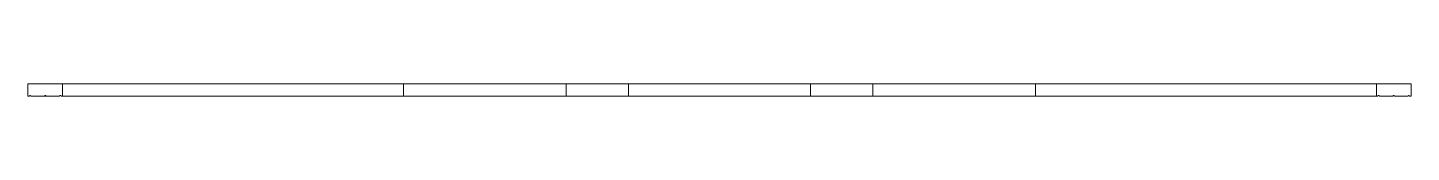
# Paper-space layout '_후면' of a CAD drawing. Header units: millimetres. Extents: x -109 to 109, y 0 to 2.
import ezdxf

# ---------------------------------------------------------------- set-up
doc = ezdxf.new("R2010")
doc.units = ezdxf.units.MM

psp = doc.layouts.new('_후면')

# ---------------------------------------------------------------- linework, layer by layer
at = {"color": 7, "linetype": 'Continuous', "lineweight": 15}
for p, q in [((-109.49, 2), (109.49, 2)), ((-109.49, 2), (-109.49, 0)), ((-109.49, 0), (-109.23, 0)), ((-108.98, 0), (-106.64, 0)), ((-106.59, 0), (-104.44, 0)), ((-104.19, 0), (104.19, 0)), ((-103.97, 2), (-103.97, 0)), ((-50, 2), (-50, 0)), ((-24.25, 2), (-24.25, 0)), ((-14.38, 2), (-14.38, 0)), ((14.38, 2), (14.38, 0)), ((24.25, 2), (24.25, 0)), ((50, 2), (50, 0)), ((103.97, 2), (103.97, 0)), ((104.44, 0), (106.59, 0)), ((106.84, 0), (108.98, 0)), ((109.23, 0), (109.49, 0)), ((109.49, 2), (109.49, 0))]:
    psp.add_line(p, q, dxfattribs=at)
for points in [[(-109.23, 0), (-109.19, 0.1), (-109.15, 0.15), (-109.06, 0.15), (-109.02, 0.1), (-108.98, 0)], [(-106.84, 0), (-106.79, 0.1), (-106.75, 0.15), (-106.67, 0.15), (-106.63, 0.1), (-106.59, 0)], [(-104.44, 0), (-104.4, 0.1), (-104.36, 0.15), (-104.27, 0.15), (-104.23, 0.1), (-104.19, 0)], [(104.19, 0), (104.23, 0.1), (104.27, 0.15), (104.36, 0.15), (104.4, 0.1), (104.44, 0)], [(106.59, 0), (106.63, 0.1), (106.67, 0.15), (106.75, 0.15), (106.79, 0.1), (106.84, 0)], [(108.98, 0), (109.02, 0.1), (109.06, 0.15), (109.15, 0.15), (109.19, 0.1), (109.23, 0)]]:
    psp.add_open_spline(points, degree=3, knots=[0, 0, 0, 0, 0.5, 0.5, 1, 1, 1, 1], dxfattribs=at)

doc.saveas('drawing.dxf')
